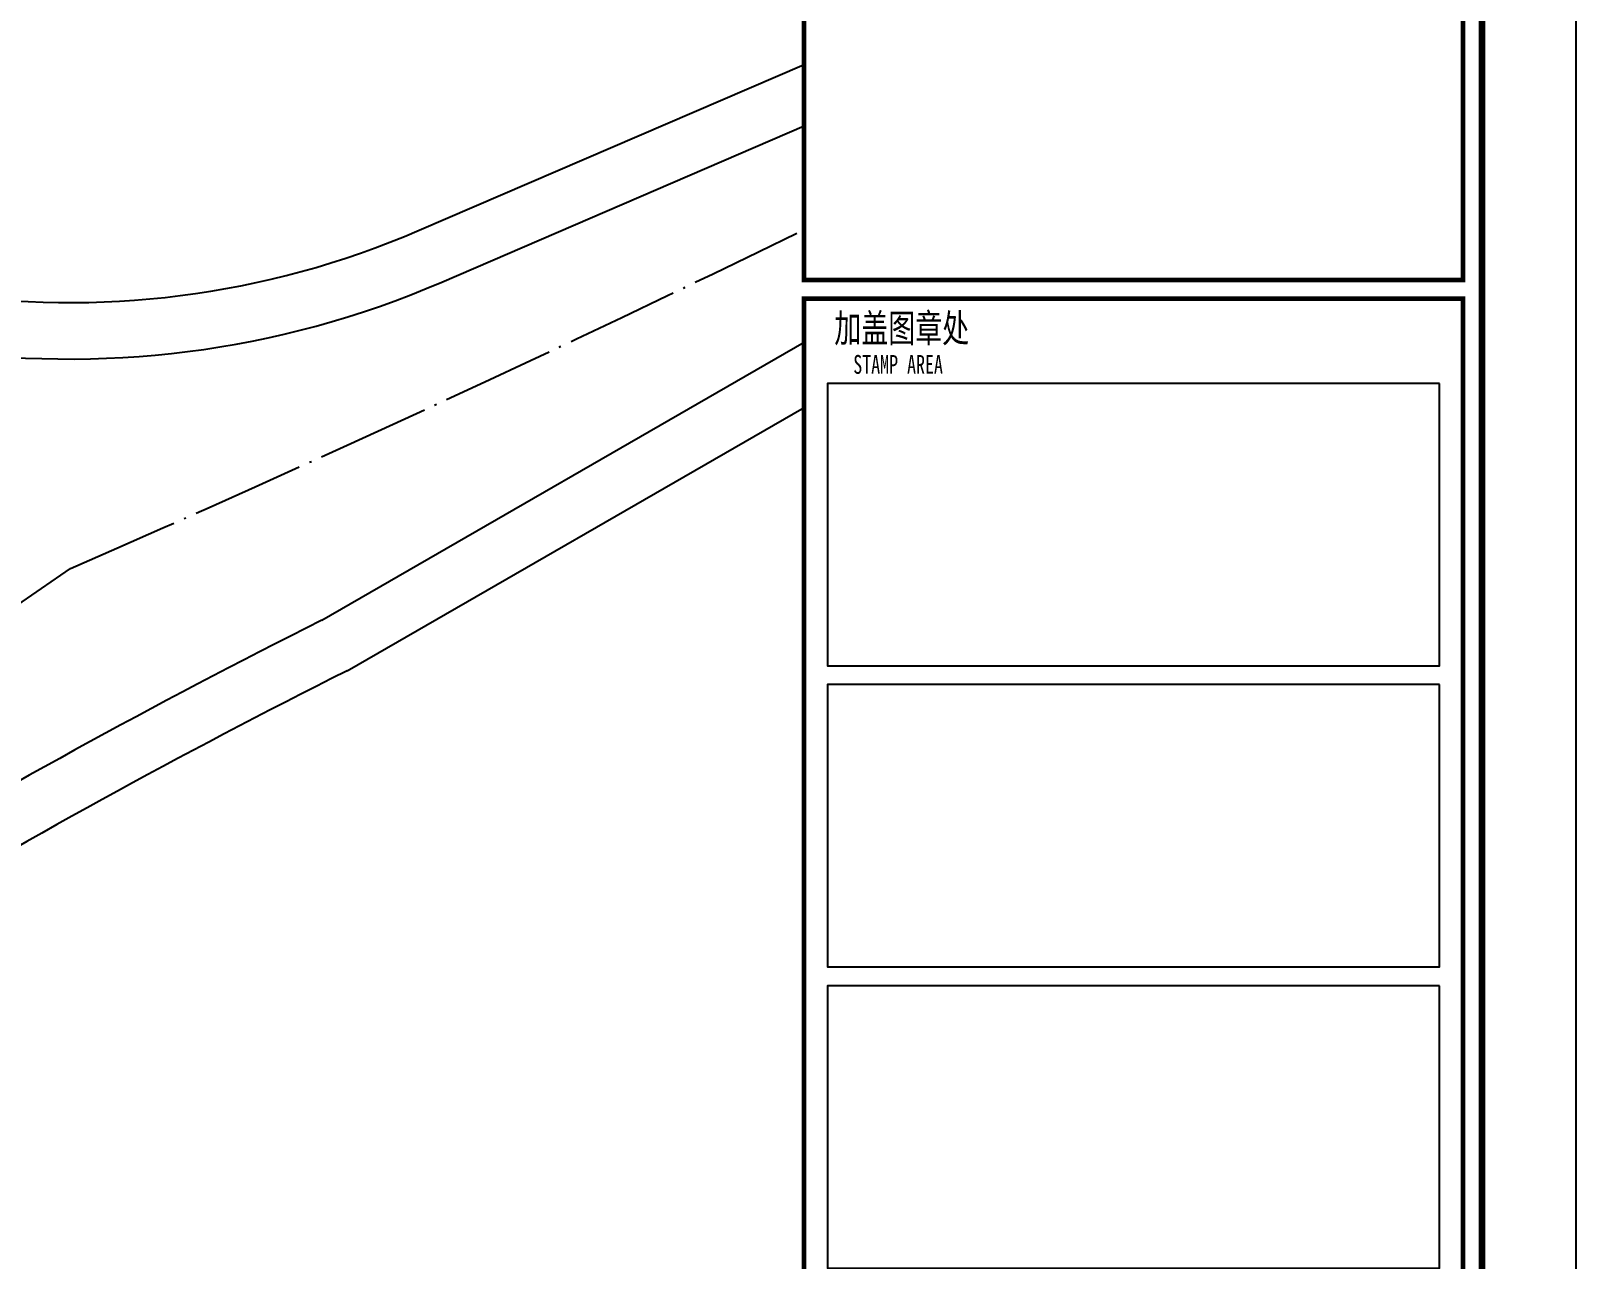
# Model space of a CAD drawing. Extents: x 36524853 to 36525459, y 2743936 to 2747542.
# Drawn here: x 36525108.1 to 36525190.2, y 2745521.1 to 2745586.4 of the extents above; entities that cross this region are included whole.
import ezdxf

# ---------------------------------------------------------------- set-up
doc = ezdxf.new("R2010")
doc.units = 0
doc.header["$LTSCALE"] = 1000
doc.header["$MEASUREMENT"] = 0
doc.linetypes.add('DASHDOT', pattern=[25.4, 12.7, -6.35, 0, -6.35])
doc.linetypes.add('DOTE', pattern=[2.42, 2, -0.2, 0.02, -0.2])
for name, color, linetype in [('0-规划道路', 4, 'Continuous'), ('0-规划道路中线', 211, 'DASHDOT'), ('A0-11 图框-粗线', 16, 'Continuous'), ('A0-12 图框-中粗线', 41, 'Continuous'), ('A0-13 图框-细线', 7, 'Continuous'), ('A0-21 图框-不可改文字', 7, 'Continuous')]:
    doc.layers.add(name, color=color, linetype=linetype)
doc.styles.add('SKED-粗宋体', font='', dxfattribs={"width": 0.7})
doc.styles.get('SKED-粗宋体').set_extended_font_data('SimSun')

# ---------------------------------------------------------------- blocks, each defined once
blk = doc.blocks.new('A$C00E3302F')
at = {"layer": 'A0-12 图框-中粗线', "const_width": 50, "flags": 128}
blk.add_lwpolyline([(0, 200), (0, 10700), (7000, 10700), (7000, 200)], close=True, dxfattribs=at)
at = {"layer": 'A0-13 图框-细线'}
for points in [[(6750, 9800), (250, 9800), (250, 6800), (6750, 6800)], [(6750, 6600), (250, 6600), (250, 3600), (6750, 3600)], [(6750, 3400), (250, 3400), (250, 400), (6750, 400)]]:
    blk.add_lwpolyline(points, close=True, dxfattribs=at)
at = {"layer": 'A0-21 图框-不可改文字', "style": 'SKED-粗宋体', "width": 0.7}
for s, height, p in [('加盖图章处', 300, (322, 10237)), ('STAMP AREA', 200, (523, 9902))]:
    blk.add_text(s, height=height, dxfattribs=at).set_placement(p)
blk = doc.blocks.new('A$C6202001D')
at = {"layer": 'A0-11 图框-粗线', "const_width": 70}
blk.add_lwpolyline([(58400, 41000), (2500, 41000), (2500, 1000), (58400, 1000)], close=True, dxfattribs=at)
at = {"layer": 'A0-12 图框-中粗线', "const_width": 50, "flags": 128}
blk.add_lwpolyline([(58200, 40800), (58200, 30800), (51200, 30800), (51200, 40800)], close=True, dxfattribs=at)
at = {"layer": 'A0-13 图框-细线'}
blk.add_lwpolyline([(59400, 42000), (0, 42000), (0, 0), (59400, 0)], close=True, dxfattribs=at)
blk.add_blockref('A$C00E3302F', (51200, 19900))
blk = doc.blocks.new('分析图底图')
at = {"layer": '0-规划道路', "color": 251}
for p, q in [((104.934, -32.6), (125.373, -23.791)), ((106.132, -35.351), (125.373, -27.054)), ((99.764, -53.318), (125.373, -38.547)), ((101.11, -56), (125.373, -42.004))]:
    blk.add_line(p, q, dxfattribs=at)
for centre, radius, start, end in [((86.332, 10.562), 47, 229.59743, 293.31477), ((86.333, 10.562), 50, 229.59743, 293.32722), ((276.051, -404.561), 393, 116.65189, 125.2834), ((276.051, -404.561), 390, 116.65189, 125.2834)]:
    blk.add_arc(centre, radius, start, end, dxfattribs=at)
at = {"layer": '0-规划道路中线', "color": 251, "linetype": 'DOTE', "ltscale": 0.003}
for centre, radius, start, end in [((-313.482, 865.991), 1000, 293.571982, 296.030862), ((-653.17, 1019.474), 1300.761, 302.46209, 304.651353)]:
    blk.add_arc(centre, radius, start, end, dxfattribs=at)

msp = doc.modelspace()

# ---------------------------------------------------------------- block references
at = {"xscale": 0.005, "yscale": 0.005, "zscale": 0.005}
msp.add_blockref('A$C6202001D', (36524893.161, 2745419.125), dxfattribs=at)
msp.add_blockref('分析图底图', (36525023.788, 2745608.358))

doc.saveas('drawing.dxf')
